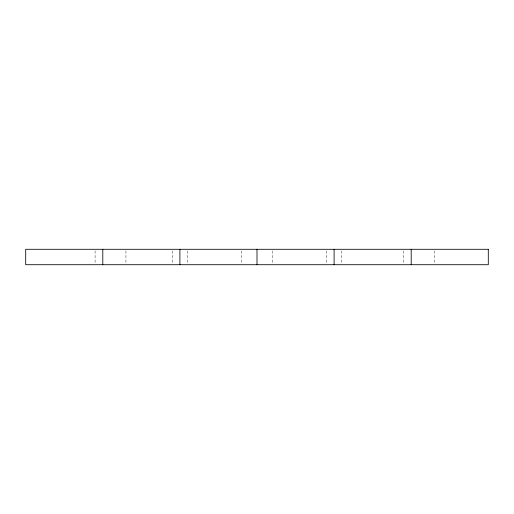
<?xml version="1.0" encoding="UTF-8"?>
<svg xmlns="http://www.w3.org/2000/svg" width="514" height="514" viewBox="0 0 514 514"><rect width="100%" height="100%" fill="white"/><g stroke="black" fill="none" stroke-linecap="round" stroke-linejoin="round"><path stroke-width="0.39" stroke-dasharray="2.57 1.93" d="M434.33 250.832L434.33 263.939M403.49 250.832L403.49 263.939M341.81 250.832L341.81 263.939M326.39 250.832L326.39 263.939M272.42 250.832L272.42 263.939M241.58 250.832L241.58 263.939M187.61 250.832L187.61 263.939M172.19 250.832L172.19 263.939M125.93 250.832L125.93 263.939M95.09 250.832L95.09 263.939"/><path stroke-width="0.77" d="M411.2 249.29L411.2 264.71M334.1 249.29L334.1 264.71M257 249.29L257 264.71M179.9 249.29L179.9 264.71M102.8 249.29L102.8 264.71M488.3 249.29L25.7 249.29L25.7 264.71L488.3 264.71L488.3 249.29"/></g></svg>
